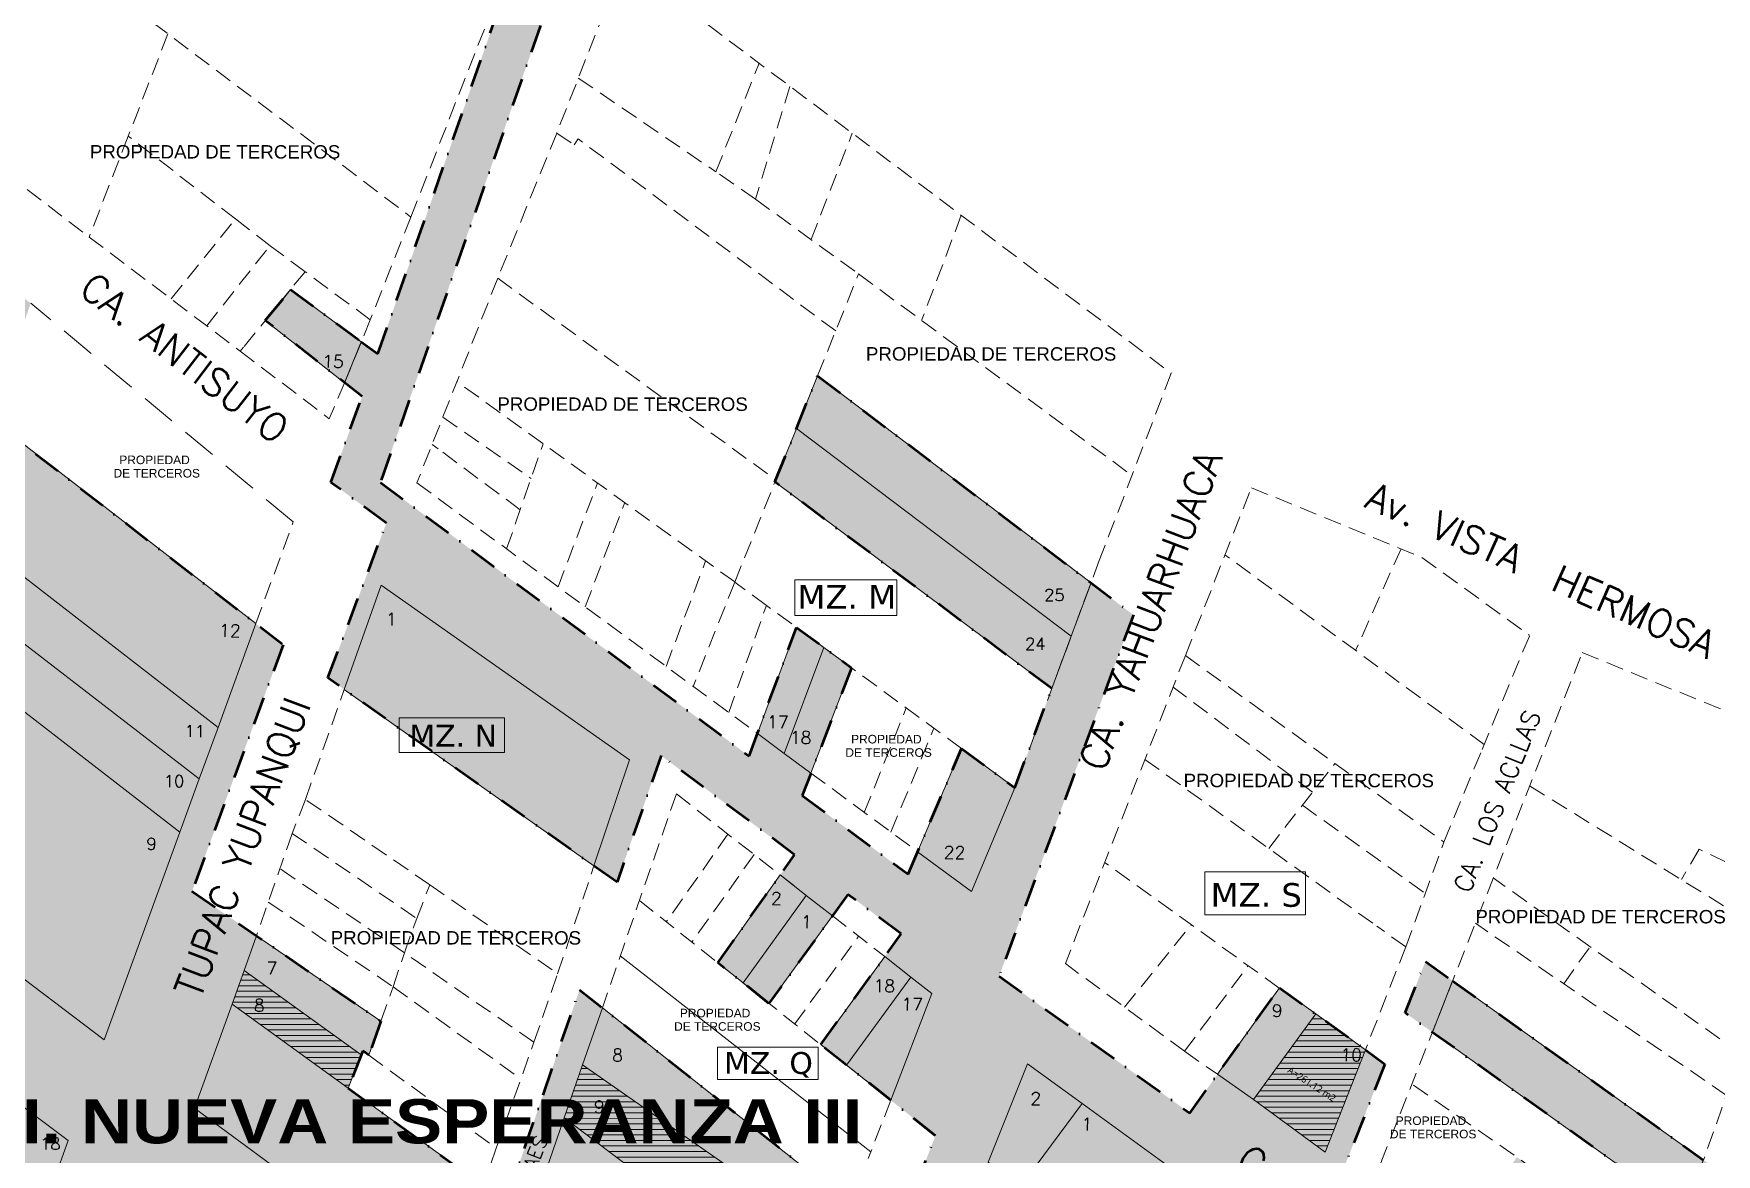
# Model space of a CAD drawing. Header units: millimetres. Extents: x -12449005 to 6504000, y 604360 to 27735491.
# Drawn here: x 712184.2 to 712488.7, y 9107180.5 to 9107383.3 of the extents above; entities that cross this region are included whole.
import ezdxf
from ezdxf.enums import TextEntityAlignment as Align

# ---------------------------------------------------------------- set-up
doc = ezdxf.new("R2010")
doc.units = ezdxf.units.MM
doc.header["$MEASUREMENT"] = 0
doc.header["$PDMODE"] = 3
doc.header["$PDSIZE"] = 0.5
doc.linetypes.add('DASHDOTX2', pattern=[50.8, 25.4, -12.7, 0, -12.7])
doc.linetypes.add('HIDDEN', pattern=[9.525, 6.35, -3.175])
doc.layers.get('0').update_dxf_attribs({"lineweight": 15})
for name, color, linetype in [('_CALLES', 251, 'Continuous'), ('AREA DE LOTES EXCEPTUADOS', 7, 'Continuous'), ('CHAVI RESCATE', 220, 'Continuous'), ('NUEVA ESPERANZA II', 160, 'Continuous'), ('NUEVA ESPERANZA III', 83, 'Continuous'), ('Texto', 7, 'Continuous')]:
    doc.layers.add(name, color=color, linetype=linetype)
for name, color, linetype, lineweight in [('A_LIMITES SECTORES', 1, 'DASHDOTX2', 50), ('HATCH LOTE EXCEPTUADO', 6, 'Continuous', 5), ('JL - LOTE PRESCRITO', 190, 'Continuous', 30), ('JL - LOTES EXCEPTUADO', 33, 'Continuous', 30), ('VIVIENDA', 7, 'Continuous', 15)]:
    doc.layers.add(name, color=color, linetype=linetype, lineweight=lineweight)
doc.styles.add('arial', font='arial.ttf')
doc.styles.add('CALLES', font='romans.shx', dxfattribs={"height": 2.5})
doc.styles.add('cota100', font='trebuc.ttf')
doc.styles.add('ROMANS', font='romans.shx')
doc.styles.get("Standard").update_dxf_attribs({"font": 'arial.ttf'})
doc.styles.add('style2', font='verdana.ttf')
doc.dimstyles.new('COTA _100', dxfattribs={"dimscale": 1.26, "dimtxt": 0.95, "dimasz": 0.04, "dimexe": 0.06, "dimexo": 0.1, "dimgap": 0.04, "dimtad": 0, "dimzin": 1, "dimdsep": 46, "dimtxsty": 'cota100', "dimblk": 'ARCHTICK', "dimcen": 0.09, "dimdle": 0.06, "dimse1": 1, "dimse2": 1, "dimsd1": 1, "dimsd2": 1, "dimclrd": 256, "dimclre": 178, "dimclrt": 7, "dimaunit": 1, "dimadec": 3, "dimazin": 0, "dimtfac": 1, "dimtmove": 2, "dimatfit": 2, "dimldrblk": 'ARCHTICK', "dimfxl": 1, "dimarcsym": 0})
pattern_1 = [(0, (0, 0), (0, 1), [])]

# ---------------------------------------------------------------- blocks, each defined once
blk = doc.blocks.new('*D51')
at = {"layer": 'DEFPOINTS', "color": 0, "ltscale": 0.3, "transparency": 16777216}
for p in [(711798.11, 9107297.2, 0), (638644.95, 8884680.95), (638646.1, 8884680.58, 0)]:
    blk.add_point(p, dxfattribs=at)
at = {"layer": 'JL - LOTE PRESCRITO', "color": 7, "ltscale": 0.3, "transparency": 16777216, "insert": (1552507.84, 18611954.35), "char_height": 1.425, "attachment_point": 5, "rotation": 71.8094, "style": 'cota100'}
blk.add_mtext('234327.50', dxfattribs=at)
blk = doc.blocks.new('_ARCHTICK')
at = {"color": 0, "linetype": 'ByBlock', "const_width": 0.15}
blk.add_lwpolyline([(-0.5, -0.5), (0.5, 0.5)], dxfattribs=at)
blk = doc.blocks.new('*D53')
at = {"layer": 'DEFPOINTS', "color": 0, "ltscale": 0.3, "transparency": 16777216}
for p in [(711952.33, 9107351.33, 0), (711965.47, 9107341.68, 0), (711966.31, 9107342.82)]:
    blk.add_point(p, dxfattribs=at)
at = {"layer": 'JL - LOTE PRESCRITO', "color": 7, "ltscale": 0.3, "transparency": 16777216, "insert": (6503997.51, 4786217.92), "char_height": 1.425, "attachment_point": 5, "rotation": 323.7083, "style": 'cota100'}
blk.add_mtext('16.31', dxfattribs=at)
blk = doc.blocks.new('*D63')
at = {"layer": 'DEFPOINTS', "color": 0, "ltscale": 0.3, "transparency": 16777216}
for p in [(711946.72, 9107290.72, 0), (711971.68, 9107272.64), (711972.42, 9107273.77, 0)]:
    blk.add_point(p, dxfattribs=at)
at = {"layer": 'JL - LOTE PRESCRITO', "color": 7, "ltscale": 0.3, "transparency": 16777216, "insert": (1429184.61, 18217116.63), "char_height": 1.425, "attachment_point": 5, "rotation": 326.6096, "style": 'cota100'}
blk.add_mtext('30.79', dxfattribs=at)
blk = doc.blocks.new('*D64')
at = {"layer": 'DEFPOINTS', "color": 0, "ltscale": 0.3, "transparency": 16777216}
for p in [(712022.15, 9107211.49), (712023.51, 9107210.98, 0), (712016.61, 9107192.61, 0)]:
    blk.add_point(p, dxfattribs=at)
at = {"layer": 'JL - LOTE PRESCRITO', "color": 7, "ltscale": 0.3, "transparency": 16777216, "insert": (1429304.23, 18216959.12), "char_height": 1.425, "attachment_point": 5, "rotation": 69.438, "style": 'cota100'}
blk.add_mtext('19.62', dxfattribs=at)
blk = doc.blocks.new('*D65')
at = {"layer": 'DEFPOINTS', "color": 0, "ltscale": 0.3, "transparency": 16777216}
for p in [(712013.97, 9107217.34), (712015.46, 9107216.78, 0), (712008.7, 9107198.67, 0)]:
    blk.add_point(p, dxfattribs=at)
at = {"layer": 'JL - LOTE PRESCRITO', "color": 7, "ltscale": 0.3, "transparency": 16777216, "insert": (1420517.48, 18208771.18), "char_height": 1.425, "attachment_point": 5, "rotation": 69.5218, "style": 'cota100'}
blk.add_mtext('19.34', dxfattribs=at)
blk = doc.blocks.new('*D73')
at = {"layer": 'DEFPOINTS', "color": 0, "linetype": 'HIDDEN', "ltscale": 0.3, "transparency": 16777216}
for p in [(712011.73, 9107605.05, 0), (712012.2, 9107605.85, 0), (4170697.19, 7066169.49, 0)]:
    blk.add_point(p, dxfattribs=at)
at = {"layer": 'NUEVA ESPERANZA II', "color": 7, "linetype": 'HIDDEN', "lineweight": 0, "ltscale": 0.3, "transparency": 16777216, "insert": (2441354.93, 8086888.07, 0), "char_height": 1.197, "attachment_point": 5, "rotation": 329.4494, "style": 'cota100'}
blk.add_mtext('4016212.68', dxfattribs=at)
blk = doc.blocks.new('*D76')
at = {"layer": 'DEFPOINTS', "color": 0, "linetype": 'HIDDEN', "ltscale": 0.3, "transparency": 16777216}
for p in [(712060.23, 9107364.32, 0), (4611601.15, 6212854.71, 0), (4611601.67, 6212855.42, 0)]:
    blk.add_point(p, dxfattribs=at)
at = {"layer": 'NUEVA ESPERANZA II', "color": 7, "linetype": 'HIDDEN', "lineweight": 0, "ltscale": 0.3, "transparency": 16777216, "insert": (2661831.21, 7660110.22, 0), "char_height": 1.197, "attachment_point": 5, "rotation": 323.4146, "style": 'cota100'}
blk.add_mtext('4856398.38', dxfattribs=at)
blk = doc.blocks.new('*D70')
at = {"layer": 'DEFPOINTS', "color": 0, "linetype": 'HIDDEN', "ltscale": 0.3, "transparency": 16777216}
for p in [(712074.97, 9107450.32, 0), (712075.76, 9107449.89, 0), (712023.1, 9107354.37, 0)]:
    blk.add_point(p, dxfattribs=at)
at = {"layer": 'NUEVA ESPERANZA II', "color": 7, "linetype": 'HIDDEN', "lineweight": 0, "ltscale": 0.3, "transparency": 16777216, "insert": (1418704.64, 18205382.08, 0), "char_height": 1.197, "attachment_point": 5, "rotation": 61.6015, "style": 'cota100'}
blk.add_mtext('109.07', dxfattribs=at)
blk = doc.blocks.new('*D184')
at = {"layer": 'DEFPOINTS', "color": 0, "ltscale": 0.3, "transparency": 16777216}
for p in [(711948.89, 9107296.74, 0), (711973.75, 9107278.88), (711974.43, 9107279.9, 0)]:
    blk.add_point(p, dxfattribs=at)
at = {"layer": 'JL - LOTES EXCEPTUADO', "color": 7, "ltscale": 0.3, "transparency": 16777216, "insert": (1429188.43, 18217129.13), "char_height": 1.425, "attachment_point": 5, "rotation": 326.6106, "style": 'cota100'}
blk.add_mtext('30.59', dxfattribs=at)
blk = doc.blocks.new('*D277')
at = {"layer": 'DEFPOINTS', "color": 0, "ltscale": 0.3, "transparency": 16777216}
for p in [(5920851.92, 23470790.36), (5920853.1, 23470789.93, 0), (712025.22, 9107418.43, 0)]:
    blk.add_point(p, dxfattribs=at)
at = {"layer": 'JL - LOTES EXCEPTUADO', "color": 7, "ltscale": 0.3, "transparency": 16777216, "insert": (-3004046.3, 604365.52), "char_height": 1.425, "attachment_point": 5, "rotation": 70.067, "style": 'cota100'}
blk.add_mtext('15278688.71', dxfattribs=at)

msp = doc.modelspace()

# ---------------------------------------------------------------- hatches: boundary and pattern name
at = {"layer": 'HATCH LOTE EXCEPTUADO', "lineweight": 5}
h = msp.add_hatch(dxfattribs=at)
h.set_pattern_fill('_USER', color=256, style=0, pattern_type=0)
h.set_pattern_definition(pattern_1)
h.paths.add_polyline_path([(712222.29, 9107213.765), (712220.085, 9107207.646), (712241.117, 9107192.437), (712243.465, 9107198.5)])
h.paths.add_polyline_path([(712223.64, 9107205.773), (712226.295, 9107205.722), (712226.36, 9107209.136), (712223.705, 9107209.187)], flags=24)
h = msp.add_hatch(dxfattribs=at)
h.set_pattern_fill('_USER', color=256, style=0, pattern_type=0)
h.set_pattern_definition(pattern_1)
h.paths.add_polyline_path([(712425.223, 9107199.42), (712416.206, 9107205.898), (712404.982, 9107190.393), (712417.951, 9107180.875)])
h.paths.add_polyline_path([(712420.349, 9107196.827), (712424.846, 9107196.741), (712424.911, 9107200.155), (712420.414, 9107200.241)], flags=24)
h = msp.add_hatch(dxfattribs=at)
h.set_pattern_fill('_USER', color=256, style=0, pattern_type=0)
h.set_pattern_definition(pattern_1)
h.paths.add_polyline_path([(712283.52, 9107196.681), (712280.199, 9107187.083), (712324.891, 9107153.419), (712329.31, 9107164.685)])
h.paths.add_polyline_path([(712285.231, 9107187.395), (712287.778, 9107187.346), (712287.843, 9107190.76), (712285.296, 9107190.808)], flags=24)
at = {"layer": 'NUEVA ESPERANZA III', "lineweight": 30, "transparency": 33554483}
h = msp.add_hatch(color=11, dxfattribs=at)
h.dxf.hatch_style = 1
h.paths.add_polyline_path([(712132.43, 9107372.139), (712120.754, 9107342.578), (712173.18, 9107304.199), (712169.898, 9107294.645), (712170.214, 9107294.4), (712147.825, 9107233.493), (712070.763, 9107289.329), (712028.618, 9107175.088), (711968.105, 9107218.141), (711992.376, 9107285.461), (711953.969, 9107310.324), (711951.866, 9107304.704), (711982.822, 9107284.746), (711973.343, 9107258.453), (711942.331, 9107278.532), (711940.248, 9107272.745), (711971.233, 9107252.602), (711968.971, 9107246.327), (711938.113, 9107266.816), (711935.775, 9107260.323), (711966.831, 9107240.39), (711950.691, 9107195.625), (711945.827, 9107198.915), (711945.827, 9107198.915), (711920.435, 9107216.09), (711894.623, 9107233.548), (711890.377, 9107236.42), (711929.156, 9107340.498), (711958.137, 9107321.686), (711961.201, 9107330.035), (711932.258, 9107348.822), (711934.724, 9107355.44), (711963.405, 9107336.044), (711965.473, 9107341.678), (711931.958, 9107366.289), (711926.092, 9107349.921), (711891.805, 9107375.988), (711887.579, 9107364.435), (711855.833, 9107384.755), (711861.703, 9107403.972), (711893.796, 9107381.659), (711895.884, 9107387.608), (711863.706, 9107410.532), (711870.914, 9107434.131), (711859.802, 9107442.183), (711851.569, 9107415.226), (711810.26, 9107436.358), (711799.157, 9107401.242), (711839.101, 9107374.408), (711833.124, 9107354.817), (711808.689, 9107371.497), (711779.339, 9107391.696), (711776.796, 9107383.655), (711830.74, 9107347.372), (711824.6, 9107328.732), (711818.587, 9107308.851), (711812.137, 9107288.209), (711805.01, 9107265.223), (711783.612, 9107281.384), (711785.878, 9107288.662), (711787.024, 9107292.445), (711759.407, 9107312.534), (711762.546, 9107321.833), (711774.924, 9107313.44), (711782.662, 9107323.763), (711762.237, 9107337.617), (711747.836, 9107292.08), (711777.809, 9107267.775), (711774.534, 9107257.377), (711804.456, 9107233.43), (711791.639, 9107193.064), (711850.721, 9107146.201), (711866.006, 9107189.994), (711811.911, 9107232.58), (711826.634, 9107279.627), (711854.168, 9107259.205), (711850.348, 9107249.799), (711875.121, 9107231.155), (711871.789, 9107221.417), (711847.579, 9107240.477), (711844.268, 9107231.041), (711878.859, 9107204.279), (711868.966, 9107175.936), (711898.335, 9107151.594), (711894.826, 9107142.203), (711919.099, 9107124.649), (711925.491, 9107120.026), (711916.122, 9107094.325), (711991.496, 9107034.539), (712018.424, 9107107.53), (711951.625, 9107157.055), (711955.145, 9107166.741), (712022.033, 9107117.312), (712028.337, 9107134.402), (712100.187, 9107105.188), (712093.683, 9107088.467), (712034.606, 9107113.292), (712028.678, 9107097.224), (712087.302, 9107072.061), (712081.809, 9107057.939), (712147.755, 9107033.443), (712141.352, 9107015.524), (712075.345, 9107040.923), (712069.415, 9107024.667), (712059.368, 9107029.144), (712052.723, 9107011.153), (712218.609, 9106962.524), (712234.179, 9106991.729), (712239.681, 9107007.099), (712227.011, 9107016.309), (712219.029, 9106997.266), (712204.746, 9107002.486), (712213.411, 9107026.195), (712208.563, 9107029.719), (712199.429, 9107007.243), (712177.566, 9107016.296), (712183.666, 9107034.74), (712186.837, 9107045.513), (712159.238, 9107065.575), (712171.718, 9107100.496), (712113.602, 9107142.876), (712113.893, 9107143.638), (712060.269, 9107183.838), (712066.515, 9107199.541), (712097.434, 9107180.182), (712100.77, 9107189.079), (712102.254, 9107192.848), (712104.431, 9107199.238), (712128.249, 9107181.305), (712131.127, 9107188.751), (712144.293, 9107179.307), (712160.667, 9107167.817), (712180.068, 9107154.102), (712188.458, 9107147.339), (712193.63, 9107161.307), (712210.476, 9107154.382), (712207.078, 9107145.897), (712211.591, 9107142.516), (712222.227, 9107169.197), (712242.069, 9107154.297), (712231.922, 9107127.285), (712239.766, 9107121.409), (712249.992, 9107148.348), (712314.866, 9107099.634), (712304.209, 9107072.806), (712249.105, 9107114.153), (712234.254, 9107076.962), (712281.768, 9107041.98), (712284.622, 9107049.351), (712316.76, 9107026.98), (712320.413, 9107036.268), (712349.558, 9107015.999), (712350.768, 9107019.085), (712356.791, 9107014.896), (712362.811, 9107030.252), (712406.548, 9106998.022), (712422.565, 9106993.973), (712432.586, 9107018.939), (712388.954, 9107050.961), (712401.522, 9107073.686), (712382.098, 9107087.867), (712390.2, 9107105.982), (712450.08, 9107062.519), (712456.819, 9107079.308), (712397.454, 9107122.2), (712418.634, 9107169.555), (712591.739, 9107042.552), (712618.712, 9107108.397), (712589.452, 9107119.468), (712586.255, 9107112.243), (712607.844, 9107103.833), (712587.272, 9107053.612), (712535.492, 9107091.601), (712549.212, 9107126.966), (712574.952, 9107117.351), (712577.134, 9107124.128), (712551.825, 9107133.704), (712558.75, 9107151.554), (712540.724, 9107164.967), (712537.299, 9107155.643), (712552.61, 9107144.563), (712541.601, 9107116.184), (712494.018, 9107151.426), (712515.366, 9107207.813), (712541.441, 9107188.422), (712545.084, 9107194.886), (712512.496, 9107219.623), (712494.968, 9107173.326), (712486.4, 9107179.448), (712440.995, 9107211.89), (712436.08, 9107215.402), (712432.402, 9107206.1), (712491.427, 9107163.973), (712488.1, 9107155.187), (712452.629, 9107179.948), (712441.32, 9107163.886), (712421.297, 9107177.984), (712428.738, 9107196.824), (712425.223, 9107199.42), (712409.637, 9107210.618), (712393.425, 9107187.952), (712358.92, 9107212.741), (712376.119, 9107259.04), (712383.206, 9107278.118), (712326.062, 9107321.394), (712318.345, 9107302.186), (712368.432, 9107264.781), (712361.753, 9107246.797), (712352.11, 9107253.944), (712342.441, 9107231.197), (712323.28, 9107245.424), (712332.189, 9107268.556), (712322.229, 9107275.862), (712313.651, 9107252.573), (712246.934, 9107302.111), (712286.104, 9107413.83), (712178.236, 9107495.62), (712166.722, 9107466.347), (712196.674, 9107441.187), (712206.711, 9107466.978), (712277.327, 9107413.434), (712246.445, 9107325.355), (712230.67, 9107337.024), (712226.097, 9107331.425), (712243.627, 9107317.644), (712237.954, 9107302.117), (712248.012, 9107294.737), (712237.439, 9107266.732), (712289.752, 9107229.733), (712297.725, 9107252.662), (712321.899, 9107234.714), (712307.981, 9107215.17), (712317.258, 9107207.794), (712331.558, 9107227.542), (712341.2, 9107220.383), (712326.614, 9107200.356), (712347.374, 9107183.851), (712340.112, 9107165.038), (712282.99, 9107210.286), (712269.618, 9107171.827), (712241.117, 9107192.437), (712243.736, 9107199.199), (712244.828, 9107198.404), (712247.02, 9107204.566), (712212.819, 9107228.089), (712229.344, 9107272.72), (712176.397, 9107313.563), (712183.641, 9107334.566)])

# ---------------------------------------------------------------- linework, layer by layer
at = {"color": 7, "linetype": 'HIDDEN', "lineweight": 15, "ltscale": 0.5}
for p, q in [((712291.045, 9107396.375, 0), (712278.868, 9107365.416, 0)), ((712291.045, 9107396.375, 0), (712390.062, 9107321.852, 0)), ((712252.446, 9107350.143, 0), (712267.436, 9107388.463, 0)), ((712145.216, 9107384.126, 0), (712194.215, 9107346.512, 0)), ((712205.82, 9107385.31, 0), (712252.446, 9107350.143, 0)), ((712208.478, 9107383.305, 0), (712201.302, 9107364.794, 0)), ((712307.656, 9107358.334, 0), (712315.474, 9107377.99, 0)), ((712282.749, 9107375.282, 0), (712307.656, 9107358.334, 0)), ((712321.05, 9107373.792, 0), (712314.8, 9107353.365, 0)), ((712278.831, 9107365.323, 0), (712268.165, 9107339.051, 0)), ((712278.868, 9107365.416, 0), (712278.831, 9107365.323, 0)), ((712278.831, 9107365.323, 0), (712281.983, 9107363.201, 0)), ((712201.302, 9107364.794, 0), (712194.215, 9107346.512, 0)), ((712220.686, 9107349.789, 0), (712201.302, 9107364.794, 0)), ((712281.985, 9107363.202, 0), (712282.707, 9107364.31, 0)), ((712329.33, 9107329.528, 0), (712282.707, 9107364.31, 0)), ((712324.88, 9107346.058, 0), (712332.329, 9107365.303, 0)), ((712314.8, 9107353.365, 0), (712307.656, 9107358.334, 0)), ((712314.8, 9107353.365, 0), (712333.47, 9107339.831, 0)), ((712252.446, 9107350.143, 0), (712245.102, 9107331.561, 0)), ((712352.064, 9107350.45, 0), (712344.874, 9107331.427, 0)), ((712209.048, 9107335.313, 0), (712220.698, 9107349.779, 0)), ((712226.992, 9107344.955, 0), (712220.686, 9107349.789, 0)), ((712194.215, 9107346.512, 0), (712221.557, 9107325.867, 0)), ((712215.482, 9107330.455, 0), (712226.969, 9107344.972, 0)), ((712233.272, 9107340.253, 0), (712226.992, 9107344.955, 0)), ((712233.294, 9107340.237, 0), (712221.557, 9107325.867, 0)), ((712245.102, 9107331.561, 0), (712233.272, 9107340.253, 0)), ((712268.165, 9107339.051, 0), (712253.539, 9107302.024, 0)), ((712268.165, 9107339.051, 0), (712318.499, 9107302.57, 0)), ((712326.062, 9107321.394, 0), (712333.47, 9107339.831, 0)), ((712333.47, 9107339.831, 0), (712382.959, 9107303.363, 0)), ((712245.102, 9107331.561, 0), (712240.469, 9107320.25, 0)), ((712221.557, 9107325.867, 0), (712222.159, 9107326.604, 0)), ((712221.557, 9107325.867, 0), (712237.681, 9107313.611, 0)), ((712240.469, 9107320.25, 0), (712237.681, 9107313.611, 0)), ((712311.073, 9107284.087, 0), (712260.779, 9107320.353, 0)), ((712258.244, 9107313.935, 0), (712274.194, 9107302.825, 0)), ((712256.285, 9107308.975, 0), (712257.365, 9107308.191, 0)), ((712272.228, 9107297.155, 0), (712257.365, 9107308.191, 0)), ((712269.772, 9107290.068, 0), (712276.372, 9107309.109, 0)), ((712253.539, 9107302.024, 0), (712315.15, 9107256.644, 0)), ((712279.073, 9107283.217, 0), (712286.228, 9107302.003, 0)), ((712311.06, 9107284.055, 0), (712318.345, 9107302.186, 0)), ((712283.985, 9107279.599, 0), (712291.169, 9107298.439, 0)), ((712224.388, 9107276.543, 0), (712231.147, 9107294.944, 0)), ((712431.659, 9107290.079, 0), (712423.439, 9107271.691, 0)), ((712298.642, 9107268.804, 0), (712305.789, 9107287.897, 0)), ((712446.701, 9107254.667, 0), (712399.791, 9107288.998, 0)), ((712435.447, 9107288.532, 0), (712454.936, 9107274.409, 0)), ((712311.06, 9107284.055, 0), (712303.554, 9107265.185, 0)), ((712316.786, 9107279.855, 0), (712311.06, 9107284.055, 0)), ((712309.996, 9107260.44, 0), (712316.786, 9107279.855, 0)), ((712352.11, 9107253.944, 0), (712316.786, 9107279.855, 0)), ((712446.331, 9107253.779, 0), (712454.936, 9107274.409, 0)), ((712426.231, 9107174.51, 0), (712464.467, 9107271.313, 0)), ((712464.467, 9107271.313, 0), (712512.138, 9107251.845, 0)), ((712392.617, 9107270.749, 0), (712370.898, 9107214.999, 0)), ((712392.617, 9107270.749, 0), (712439.406, 9107237.012, 0)), ((712392.617, 9107270.749, 0), (712393.834, 9107269.872, 0)), ((712415.65, 9107246.048, 0), (712390.404, 9107265.068, 0)), ((712233.354, 9107244.728, 0), (712240.387, 9107264.646, 0)), ((712334.504, 9107242.371, 0), (712342.109, 9107261.28, 0)), ((712339.33, 9107238.804, 0), (712347.113, 9107257.61, 0)), ((712439.406, 9107237.012, 0), (712446.331, 9107253.779, 0)), ((712385.305, 9107251.98, 0), (712427.251, 9107221.787, 0)), ((712407.703, 9107235.858, 0), (712419.69, 9107251.228, 0)), ((712324.851, 9107249.503, 0), (712344.162, 9107235.246, 0)), ((712454.931, 9107247.172, 0), (712500.485, 9107219.026, 0)), ((712233.354, 9107244.728, 0), (712230.956, 9107238.571, 0)), ((712255.858, 9107229.265, 0), (712233.354, 9107244.728, 0)), ((712300.494, 9107245.743, 0), (712287.1, 9107207.03, 0)), ((712300.494, 9107245.743, 0), (712324.015, 9107227.351, 0)), ((712413.792, 9107243.665, 0), (712436.043, 9107227.741, 0)), ((712230.956, 9107238.571, 0), (712224.49, 9107220.062, 0)), ((712230.956, 9107238.571, 0), (712253.507, 9107223.175, 0)), ((712309.833, 9107238.44, 0), (712298.672, 9107222.57, 0)), ((712314.56, 9107234.744, 0), (712303.322, 9107218.873, 0)), ((712432.524, 9107218.043, 0), (712439.406, 9107237.012, 0)), ((712485.642, 9107235.72, 0), (712482.395, 9107230.203, 0)), ((712503.395, 9107227.202, 0), (712485.642, 9107235.72, 0)), ((712251.259, 9107216.974, 0), (712228.727, 9107232.189, 0)), ((712279.01, 9107213.156, 0), (712285.579, 9107232.684, 0)), ((712409.613, 9107210.585, 0), (712378.108, 9107233.269, 0)), ((712253.507, 9107223.175, 0), (712255.858, 9107229.265, 0)), ((712255.858, 9107229.265, 0), (712279.01, 9107213.156, 0)), ((712493.232, 9107198.647, 0), (712448.349, 9107230.507, 0)), ((712226.619, 9107226.156, 0), (712249.236, 9107210.795, 0)), ((712293.813, 9107226.433, 0), (712339.314, 9107190.26, 0)), ((712251.259, 9107216.974, 0), (712253.507, 9107223.175, 0)), ((712328.747, 9107223.661, 0), (712338.212, 9107216.28, 0)), ((712490.569, 9107191.162, 0), (712445.111, 9107222.308, 0)), ((712321.916, 9107204.091, 0), (712333.479, 9107219.97, 0)), ((712381.617, 9107207.122, 0), (712393.706, 9107222.062, 0)), ((712432.524, 9107218.043, 0), (712427.251, 9107221.787, 0)), ((712249.236, 9107210.795, 0), (712251.259, 9107216.974, 0)), ((712274.717, 9107200.78, 0), (712251.259, 9107216.974, 0)), ((712432.524, 9107218.043, 0), (712425.238, 9107199.459, 0)), ((712461.105, 9107211.349, 0), (712465.863, 9107218.075, 0)), ((712274.717, 9107200.78, 0), (712279.01, 9107213.156, 0)), ((712392.486, 9107199.135, 0), (712370.898, 9107214.999, 0)), ((712392.486, 9107199.135, 0), (712403.987, 9107214.677, 0)), ((712247.032, 9107204.6, 0), (712249.236, 9107210.795, 0)), ((712249.236, 9107210.795, 0), (712272.362, 9107194.131, 0)), ((712244.828, 9107198.404, 0), (712267.905, 9107181.598, 0)), ((712267.905, 9107181.598, 0), (712274.717, 9107200.78, 0)), ((712392.486, 9107199.135, 0), (712398.443, 9107194.967, 0)), ((712479.447, 9107161.228, 0), (712433.62, 9107193.218, 0)), ((712339.314, 9107190.26, 0), (712335.69, 9107180.949, 0)), ((712267.905, 9107181.598, 0), (712265.499, 9107174.805, 0)), ((712321.294, 9107144.248, 0), (712335.69, 9107180.949, 0))]:
    msp.add_line(p, q, dxfattribs=at)
at = {"color": 7, "linetype": 'HIDDEN', "lineweight": 15}
msp.add_line((712231.147, 9107294.944, 0), (712183.641, 9107334.566, 0), dxfattribs=at)
at = {"color": 7, "linetype": 'HIDDEN', "lineweight": 15, "ltscale": 0.5, "elevation": 0}
for points in [[(712390.062, 9107321.852), (712377.036, 9107287.947), (712361.753, 9107246.797)], [(712392.617, 9107270.749), (712404.566, 9107301.145), (712435.447, 9107288.532)], [(712512.162, 9107251.835), (712486.365, 9107179.351), (712472.17, 9107142.166)]]:
    msp.add_lwpolyline(points, dxfattribs=at)
at = {"layer": 'A_LIMITES SECTORES', "color": 11, "ltscale": 0.2, "elevation": 0}
for points in [[(712176.397, 9107313.563), (712229.344, 9107272.72), (712212.819, 9107228.089), (712247.02, 9107204.566), (712244.828, 9107198.404), (712243.736, 9107199.199), (712241.117, 9107192.437), (712269.618, 9107171.827), (712282.99, 9107210.286), (712340.112, 9107165.038), (712347.374, 9107183.851), (712326.614, 9107200.356), (712341.2, 9107220.383), (712331.558, 9107227.542), (712317.258, 9107207.794), (712307.981, 9107215.17), (712321.899, 9107234.714), (712297.725, 9107252.662), (712289.752, 9107229.733), (712237.439, 9107266.732), (712248.012, 9107294.737), (712237.954, 9107302.117), (712243.627, 9107317.644), (712226.097, 9107331.425), (712230.67, 9107337.024), (712243.443, 9107327.575), (712246.445, 9107325.355), (712277.327, 9107413.434)], [(712286.104, 9107413.83), (712246.934, 9107302.111), (712313.651, 9107252.573), (712322.229, 9107275.862), (712332.189, 9107268.556), (712323.28, 9107245.424), (712342.441, 9107231.197), (712352.11, 9107253.944), (712361.753, 9107246.797), (712368.432, 9107264.781), (712318.345, 9107302.186), (712326.062, 9107321.394), (712383.206, 9107278.118), (712376.119, 9107259.04), (712358.92, 9107212.741), (712393.425, 9107187.952), (712409.637, 9107210.618), (712425.223, 9107199.42), (712428.738, 9107196.824), (712421.297, 9107177.984)], [(712491.427, 9107163.973), (712432.402, 9107206.1), (712436.08, 9107215.402), (712440.995, 9107211.89), (712486.4, 9107179.448)]]:
    msp.add_lwpolyline(points, dxfattribs=at)
at = {"layer": 'NUEVA ESPERANZA III', "color": 7, "linetype": 'Continuous', "lineweight": 0, "ltscale": 0.3}
msp.add_line((712290.35, 9107216.422, 0), (712335.69, 9107180.949, 0), dxfattribs=at)
at = {"layer": 'NUEVA ESPERANZA III', "color": 7, "linetype": 'ByBlock', "lineweight": 15, "ltscale": 0.3, "elevation": 0}
for points in [[(712230.67, 9107337.024), (712226.097, 9107331.425), (712240.43, 9107320.157), (712243.463, 9107327.561)], [(712326.062, 9107321.394), (712322.222, 9107311.836), (712371.955, 9107274.267), (712375.541, 9107283.923)], [(712224.388, 9107276.543), (712176.397, 9107313.563), (712174.854, 9107309.07), (712173.18, 9107304.199), (712169.898, 9107294.645), (712170.214, 9107294.4), (712217.543, 9107257.751)], [(712322.222, 9107311.836), (712318.345, 9107302.186), (712368.432, 9107264.781), (712371.955, 9107274.267)], [(712170.214, 9107294.4), (712166.746, 9107284.966), (712214.145, 9107248.423), (712217.543, 9107257.751)], [(712166.746, 9107284.966), (712163.243, 9107275.438), (712210.635, 9107238.787), (712214.145, 9107248.423)], [(712247.054, 9107283.525), (712240.387, 9107264.646), (712285.579, 9107232.684), (712292.032, 9107251.871)], [(712321.924, 9107284.485), (712340.424, 9107284.485), (712340.424, 9107277.999), (712321.924, 9107277.999)], [(712210.635, 9107238.787), (712163.243, 9107275.438), (712149.234, 9107237.324), (712196.906, 9107201.208)], [(712327.189, 9107272.224), (712322.229, 9107275.862), (712315.15, 9107256.644), (712320.017, 9107253.06)], [(712332.189, 9107268.556), (712327.189, 9107272.224), (712320.017, 9107253.06), (712324.851, 9107249.503)], [(712250.347, 9107259.464), (712269.408, 9107259.464), (712269.408, 9107253.196), (712250.347, 9107253.196)], [(712361.753, 9107246.797), (712352.11, 9107253.944), (712344.163, 9107235.246), (712353.908, 9107228.07)], [(712396.132, 9107231.624), (712414.353, 9107231.624), (712414.353, 9107223.84), (712396.132, 9107223.84)], [(712324.015, 9107227.351), (712319.288, 9107231.047), (712307.981, 9107215.17), (712312.6, 9107211.497)], [(712328.747, 9107223.661), (712324.015, 9107227.351), (712312.6, 9107211.497), (712317.258, 9107207.794)], [(712224.49, 9107220.062), (712222.29, 9107213.765), (712223.101, 9107213.18), (712243.465, 9107198.5), (712243.736, 9107199.199), (712244.828, 9107198.404), (712247.02, 9107204.566)], [(712342.933, 9107212.576), (712338.212, 9107216.28), (712326.614, 9107200.356), (712331.311, 9107196.622)], [(712222.29, 9107213.765), (712220.085, 9107207.646), (712241.117, 9107192.437), (712243.465, 9107198.5)], [(712346.749, 9107209.582), (712342.933, 9107212.576), (712331.311, 9107196.622), (712339.314, 9107190.26)], [(712416.206, 9107205.898), (712409.637, 9107210.618), (712398.443, 9107194.967), (712404.982, 9107190.393)], [(712486.365, 9107179.351), (712486.4, 9107179.448), (712440.995, 9107211.89), (712437.322, 9107202.589), (712482.835, 9107170.105)], [(712241.117, 9107192.437), (712220.085, 9107207.646), (712213.305, 9107188.827), (712252.505, 9107159.916), (712260.231, 9107178.615)], [(712331.977, 9107171.482), (712287.1, 9107207.03), (712283.52, 9107196.681), (712329.31, 9107164.685)], [(712425.223, 9107199.42), (712416.206, 9107205.898), (712404.982, 9107190.393), (712417.951, 9107180.875)], [(712307.91, 9107199.906), (712326.131, 9107199.906), (712326.131, 9107194.05), (712307.91, 9107194.05)], [(712190.395, 9107182.999), (712173.19, 9107195.849), (712166.706, 9107181.878), (712185.218, 9107168.512)], [(712329.31, 9107164.685), (712283.52, 9107196.681), (712280.199, 9107187.083), (712324.891, 9107153.419)], [(712373.931, 9107189.701), (712364.056, 9107196.88), (712356.938, 9107179.048), (712362.824, 9107174.712)], [(712373.931, 9107189.701), (712362.824, 9107174.712), (712389.221, 9107155.268), (712401.144, 9107169.92)], [(712280.199, 9107187.083), (712276.804, 9107177.267), (712321.294, 9107144.248), (712324.891, 9107153.419)]]:
    msp.add_lwpolyline(points, close=True, dxfattribs=at)

# ---------------------------------------------------------------- texts
at = {"color": 5, "insert": (712097.846, 9107190.468, 0), "char_height": 8, "attachment_point": 1}
msp.add_mtext_dynamic_manual_height_columns('\\pi72.12674;{\\fArial Black|b0|i0|c0|p34;\\C11;P.I. NUEVA ESPERANZA III}', width=306.40354, gutter_width=1, heights=[0], dxfattribs=at)
at = {"layer": '_CALLES', "color": 7, "style": 'CALLES'}
for s, height, rotation, p in [(' CA. ANTISUYO', 5, 322.25512, (712189.358, 9107338.578)), ('CA. YAHUARHUACA', 5, 69.38001, (712377.91, 9107249.515)), ('Av. VISTA  HERMOSA', 5, 336.05743, (712424.808, 9107297.741)), ('TUPAC YUPANQUI', 5, 69.38001, (712214.289, 9107208.42)), ('CA. LOS ACLLAS', 3.25054, 68.20733, (712444.085, 9107227.568, -126.506)), ('CA. LOS MITIMAES', 2.50042, 68.20733, (712266.266, 9107155.641, -97.312)), (' CA. ANTISUYO', 5, 322.25512, (712398.656, 9107180.729))]:
    msp.add_text(s, height=height, rotation=rotation, dxfattribs=at).set_placement(p)
at = {"layer": 'AREA DE LOTES EXCEPTUADOS', "ltscale": 0.3, "style": 'cota100'}
msp.add_text('A=261.12 m2', height=1.2553, rotation=326.87331, dxfattribs=at).set_placement((712410.996, 9107195.393, 0))
at = {"layer": 'CHAVI RESCATE', "color": 7, "char_height": 1.55074, "width": 16.13619, "attachment_point": 1}
for insert in [(712198.624, 9107304.543), (712331.084, 9107253.987), (712300.085, 9107204.405), (712429.651, 9107184.928, 0)]:
    msp.add_mtext('DE TERCEROS', dxfattribs=dict(at, insert=insert))
at = {"layer": 'NUEVA ESPERANZA III', "color": 7, "linetype": 'Continuous', "lineweight": 0, "ltscale": 0.3}
for s, height, rotation, style, p in [('15', 2.2761, 358.90524, 'ROMANS', (712238.358, 9107324.002, 0)), ('MZ. M', 4.2761, 359.95, 'style2', (712331.34, 9107281.383, 0)), ('1', 2.276, 358.90524, 'ROMANS', (712248.901, 9107277.368, 0)), ('12', 2.2761, 358.90524, 'ROMANS', (712219.694, 9107275.285, 0)), ('17', 2.2761, 358.90524, 'ROMANS', (712318.84, 9107258.74, 0)), ('MZ. N', 3.9471, 359.95, 'style2', (712260.091, 9107256.261, 0)), ('18', 2.2761, 358.90524, 'ROMANS', (712322.987, 9107255.929, 0)), ('22', 2.2761, 358.90524, 'ROMANS', (712350.843, 9107235.132, 0)), ('MZ. S', 4.2761, 359.95, 'style2', (712405.447, 9107227.439, 0)), ('2', 2.276, 358.90524, 'ROMANS', (712318.596, 9107226.804, 0)), ('1', 2.276, 358.90524, 'ROMANS', (712324.023, 9107222.564, 0)), ('7', 2.276, 358.90524, 'ROMANS', (712227.302, 9107214.191, 0)), ('18', 2.2761, 358.90524, 'ROMANS', (712338.133, 9107210.97, 0)), ('8', 2.276, 358.90524, 'ROMANS', (712225, 9107207.454, 0)), ('17', 2.2761, 358.90524, 'ROMANS', (712343.169, 9107207.64, 0)), ('9', 2.276, 358.90524, 'ROMANS', (712409.242, 9107206.483, 0)), ('8', 2.276, 358.90524, 'ROMANS', (712289.855, 9107198.445, 0)), ('MZ. Q', 3.9471, 359.95, 'style2', (712317.162, 9107196.712, 0)), ('10', 2.2761, 358.90524, 'ROMANS', (712422.63, 9107198.491, 0)), ('2', 2.276, 358.90524, 'ROMANS', (712365.536, 9107190.591, 0)), ('9', 2.276, 358.90524, 'ROMANS', (712286.537, 9107189.077, 0)), ('1', 2.276, 358.90524, 'ROMANS', (712374.8, 9107185.961, 0))]:
    msp.add_text(s, height=height, rotation=rotation, dxfattribs=dict(at, style=style)).set_placement(p, align=Align.MIDDLE)
at = {"layer": 'Texto', "lineweight": 0, "style": 'arial'}
for s, height, p in [('PROPIEDAD DE TERCEROS', 2.42304, (712194.344, 9107360.743)), ('PROPIEDAD DE TERCEROS', 2.42304, (712334.804, 9107324.164)), ('PROPIEDAD DE TERCEROS', 2.42304, (712268.099, 9107315.075, 0)), ('PROPIEDAD ', 1.5507, (712199.664, 9107305.415)), ('PROPIEDAD ', 1.5507, (712332.123, 9107254.859)), ('PROPIEDAD DE TERCEROS', 2.42304, (712392.3, 9107246.945, 0)), ('PROPIEDAD DE TERCEROS', 2.42304, (712445.111, 9107222.308, 0)), ('PROPIEDAD DE TERCEROS', 2.42304, (712237.928, 9107218.476, 0)), ('PROPIEDAD ', 1.5507, (712301.125, 9107205.277)), ('PROPIEDAD ', 1.5507, (712430.69, 9107185.8, 0))]:
    msp.add_text(s, height=height, rotation=359.96922, dxfattribs=at).set_placement(p)
at = {"layer": 'VIVIENDA', "style": 'ROMANS'}
for s, p in [('25', (712368.913, 9107281.728, 0)), ('24', (712365.458, 9107272.888, 0)), ('11', (712213.342, 9107257.104, 0)), ('10', (712209.566, 9107248.038, 0)), ('9', (712205.509, 9107236.694, 0)), ('18', (712187.195, 9107182.412, 0))]:
    msp.add_text(s, height=2.16, rotation=359.88128, dxfattribs=at).set_placement(p, align=Align.MIDDLE)

# ---------------------------------------------------------------- dimensions: what is measured, and where the dimension line sits
at = {"layer": 'JL - LOTE PRESCRITO', "ltscale": 0.3}
for base, p1, p2, angle, picture, middle in [((638644.95, 8884680.953, 0), (711798.107, 9107297.202, 0), (638646.098, 8884680.575, 0), 251.80943, '*D51', (1552507.844, 18611954.349, 0)), ((711971.676, 9107272.637, 0), (711946.718, 9107290.717, 0), (711972.425, 9107273.773, 0), 326.6096, '*D63', (1429184.609, 18217116.631, 0)), ((712022.15, 9107211.488, 0), (712016.613, 9107192.606, 0), (712023.506, 9107210.979, 0), 69.43801, '*D64', (1429304.227, 18216959.119, 0)), ((712013.968, 9107217.341, 0), (712008.698, 9107198.667, 0), (712015.463, 9107216.782, 0), 69.52182, '*D65', (1420517.479, 18208771.18, 0)), ((711966.313, 9107342.822, 0), (711952.326, 9107351.331, 0), (711965.473, 9107341.678, 0), 323.70827, '*D53', (6503997.511, 4786217.922, 0))]:
    dim = msp.add_linear_dim(base=base, p1=p1, p2=p2, angle=angle, dimstyle='COTA _100', override={"dimscale": 1.5}, dxfattribs=at)
    dim.commit()
    dim.dimension.update_dxf_attribs({"geometry": picture, "text_midpoint": middle, "dimtype": 161})
at = {"layer": 'JL - LOTES EXCEPTUADO', "ltscale": 0.3}
for base, p1, p2, angle, picture, middle in [((5920851.924857054, 23470790.356056061, 0.000000005), (712025.222492767, 9107418.427517591, 0.000000004), (5920853.097571281, 23470789.930775229, 0.000000001), 70.066995566, '*D277', (-3004046.296434489, 604365.524695335, 0.000000005)), ((711973.749, 9107278.879, 0), (711948.886, 9107296.738, 0), (711974.426, 9107279.905, 0), 326.61055, '*D184', (1429188.429, 18217129.132, 0))]:
    dim = msp.add_linear_dim(base=base, p1=p1, p2=p2, angle=angle, dimstyle='COTA _100', override={"dimscale": 1.5}, dxfattribs=at)
    dim.commit()
    dim.dimension.update_dxf_attribs({"geometry": picture, "text_midpoint": middle, "dimtype": 161})
at = {"layer": 'NUEVA ESPERANZA II', "linetype": 'HIDDEN', "lineweight": 0, "ltscale": 0.3}
dim = msp.add_linear_dim(base=(712075.761, 9107449.889, 0), p1=(712023.098, 9107354.374, 0), p2=(712074.97, 9107450.316, 0), angle=61.60151, dimstyle='COTA _100', dxfattribs=at)
dim.commit()
dim.dimension.update_dxf_attribs({"geometry": '*D70', "text_midpoint": (1418704.636, 18205382.081, 0), "dimtype": 161})
for p1, p2, distance, picture, middle in [((4170697.188284783, 7066169.48580675, 0.000000001), (712011.729687415, 9107605.053734764, 0.000000001), -0.93001305, '*D73', (2441354.931710498, 8086888.07068019, 0.000000001)), ((712060.231841858, 9107364.317540675, 0.000000001), (4611601.151797256, 6212854.712911038, 0.000000001), 0.875501777, '*D76', (2661831.213635954, 7660110.218227286, 0.000000001))]:
    dim = msp.add_aligned_dim(p1=p1, p2=p2, distance=distance, dimstyle='COTA _100', dxfattribs=at)
    dim.commit()
    dim.dimension.update_dxf_attribs({"geometry": picture, "text_midpoint": middle})

doc.saveas('drawing.dxf')
